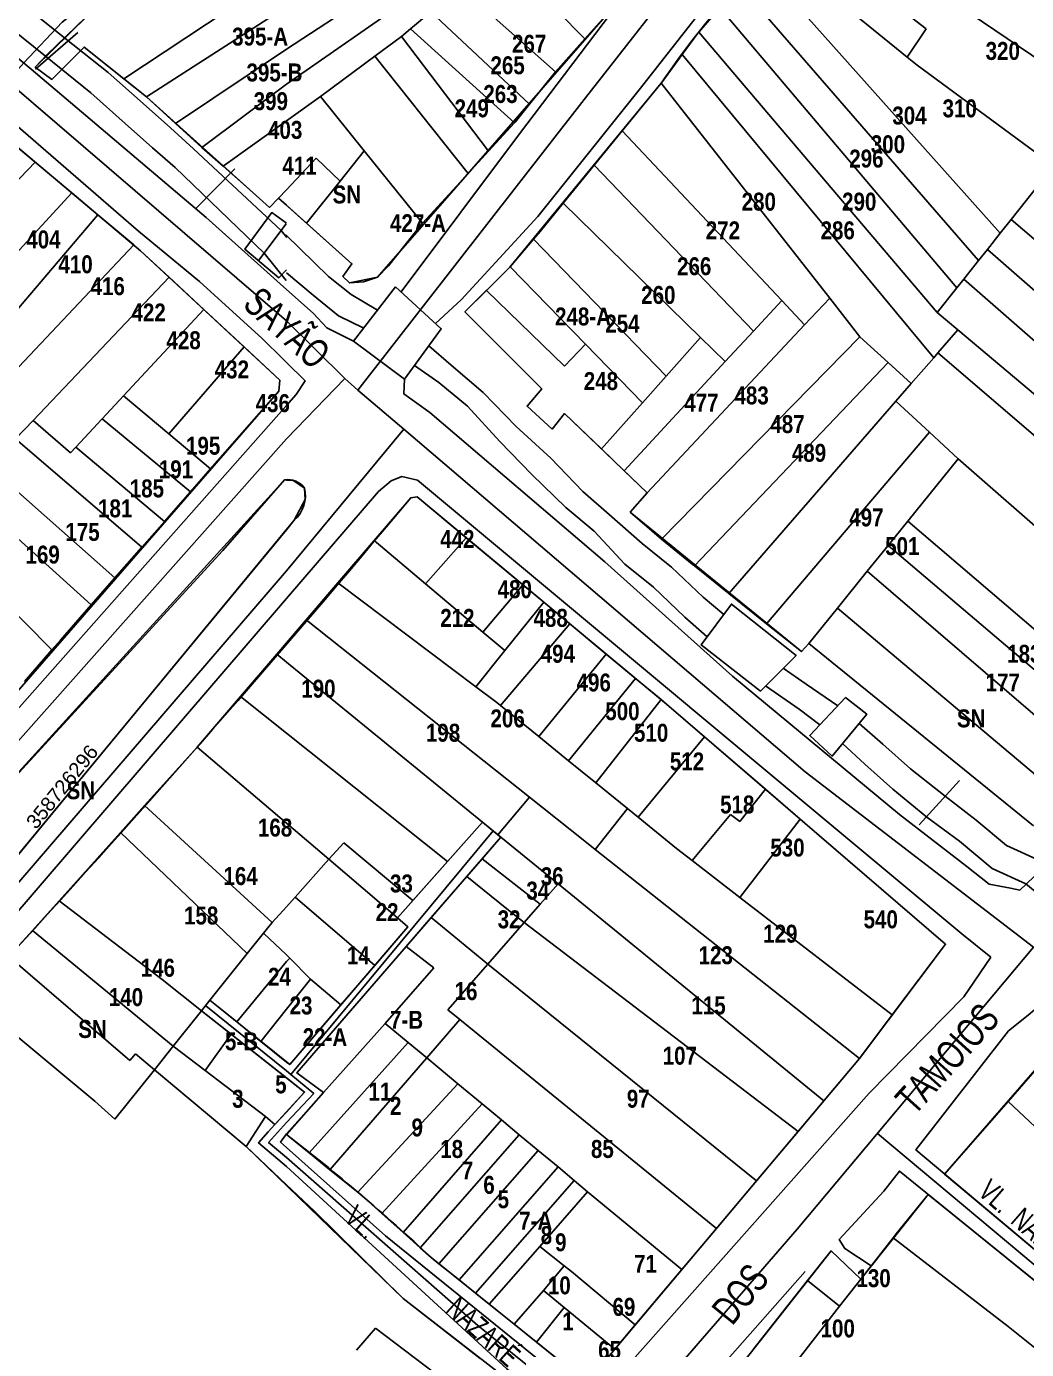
# Model space of a CAD drawing. Extents: x 199665 to 201826, y 4836581 to 4838476.
# Drawn here: x 199963.8 to 200103.1, y 4837336.3 to 4837520.6 of the extents above; entities that cross this region are included whole.
import ezdxf
from ezdxf.enums import TextEntityAlignment as Align

# ---------------------------------------------------------------- set-up
doc = ezdxf.new("R2010")
doc.units = 0
doc.header["$LTSCALE"] = 1.5
doc.header["$MEASUREMENT"] = 0
for name, color, linetype in [('CD-MALHA-LOTES', 40, 'CONTINUOUS'), ('CD_TXT_QUADRA', 7, 'CONTINUOUS'), ('HD-CANAIS', 7, 'CONTINUOUS'), ('RU-QUADRAS', 6, 'CONTINUOUS'), ('SV-EIXO-RUA-N-PAV', 6, 'CONTINUOUS'), ('SV-EIXO-RUA-PAV', 20, 'CONTINUOUS'), ('SV-ESTIVAS', 7, 'CONTINUOUS'), ('SV-PONTE-BUEIRO', 249, 'CONTINUOUS'), ('SV-RUA-NAO-PAV-S-GUIA-C-GUIA', 7, 'CONTINUOUS'), ('SV-RUA-PAVIM-S-GUIA-C-GUIA', 7, 'CONTINUOUS'), ('SV-TXT-RUA-N-PAV-S-GUIA-C-GUIA', 7, 'CONTINUOUS'), ('SV-TXT-RUA-PAV-S-GUIA-C-GUIA', 7, 'CONTINUOUS'), ('Th_NmrPort', 1, 'CONTINUOUS')]:
    doc.layers.add(name, color=color, linetype=linetype)
doc.styles.add('ARIAL', font='ARIAL.TTF')
doc.styles.add('MONOTXT', font='ARIAL.TTF', dxfattribs={"height": 0.2})
doc.styles.get("Standard").update_dxf_attribs({"font": 'swisscbo.ttf'})

msp = doc.modelspace()

# ---------------------------------------------------------------- linework, layer by layer
at = {"layer": 'CD-MALHA-LOTES', "linetype": 'Continuous'}
for p, q in [((200113.59, 4837510.04), (200073.46, 4837537.17)), ((200026.35, 4837534.81), (200000, 4837517.44)), ((200069.49, 4837535.51), (200089.15, 4837520.26)), ((200028.57, 4837532.46), (200000, 4837512.55)), ((200086.49, 4837516.33), (200067.17, 4837532.07)), ((200065.59, 4837529.73), (200099.47, 4837491.82)), ((199977.34, 4837513.33), (199999.89, 4837528.28)), ((200024.16, 4837526.13), (200037.48, 4837514.27)), ((200063.15, 4837526.35), (200096.44, 4837488)), ((199974.68, 4837524.52), (199966.65, 4837516.7)), ((199980.5, 4837510.82), (199999.99, 4837523.35)), ((200017.26, 4837520.26), (200020.09, 4837522.67)), ((200020.09, 4837522.67), (200033.88, 4837509.79)), ((200037.69, 4837522.8), (200041.59, 4837518.88)), ((200041.59, 4837518.88), (200045.69, 4837523.49)), ((200057.44, 4837519.81), (200060.39, 4837523.19)), ((200060.39, 4837523.19), (200093.4, 4837484.19)), ((200016.02, 4837519.21), (200017.26, 4837520.26)), ((200017.26, 4837520.26), (200031.75, 4837507.16)), ((200089.15, 4837520.26), (200086.49, 4837516.33)), ((200012.31, 4837516.47), (200016.02, 4837519.21)), ((200028.15, 4837503.23), (200016.02, 4837519.21)), ((200041.59, 4837518.88), (200037.48, 4837514.27)), ((200055.14, 4837516.68), (200057.3, 4837519.66)), ((200057.3, 4837519.66), (200057.44, 4837519.81)), ((200090.67, 4837480.74), (200057.44, 4837519.81)), ((199966.65, 4837516.7), (199964.97, 4837514.92)), ((199967.31, 4837513.22), (199971.79, 4837517.74)), ((199971.79, 4837517.74), (199977.34, 4837513.33)), ((199984.52, 4837507.11), (200000, 4837517.44)), ((200004.71, 4837510.85), (200012.31, 4837516.47)), ((200012.31, 4837516.47), (200025.3, 4837500.14)), ((200052.41, 4837512.92), (200055.14, 4837516.68)), ((200090.19, 4837474.46), (200055.14, 4837516.68)), ((200086.49, 4837516.33), (200087.86, 4837515.21)), ((199964.97, 4837514.92), (199967.31, 4837513.22)), ((200087.86, 4837515.21), (200106.92, 4837501.19)), ((199977.34, 4837513.33), (199980.5, 4837510.82)), ((199988.19, 4837503.73), (200000, 4837512.55)), ((200037.48, 4837514.27), (200033.88, 4837509.79)), ((200052.22, 4837512.7), (200047.61, 4837507.1)), ((200052.22, 4837512.7), (200052.41, 4837512.92)), ((200075.69, 4837482.76), (200052.22, 4837512.7)), ((199980.5, 4837510.82), (199984.52, 4837507.11)), ((200004.71, 4837510.85), (200000, 4837507.48)), ((200010.82, 4837503.27), (200004.71, 4837510.85)), ((200033.88, 4837509.79), (200031.85, 4837507.27)), ((199984.52, 4837507.11), (199988.19, 4837503.73)), ((199991.15, 4837501.15), (200000, 4837507.48)), ((200031.75, 4837507.16), (200028.15, 4837503.23)), ((200031.85, 4837507.27), (200031.75, 4837507.16)), ((200047.61, 4837507.1), (200046.77, 4837506.07)), ((199960.62, 4837505.36), (199964.99, 4837501.69)), ((200042.88, 4837501.28), (200046.77, 4837506.07)), ((200046.77, 4837506.07), (200069, 4837482.42)), ((199988.19, 4837503.73), (199991.15, 4837501.15)), ((200007.45, 4837499.04), (200010.82, 4837503.27)), ((200010.82, 4837503.27), (200018.94, 4837493.2)), ((199964.99, 4837501.69), (199946.24, 4837482.51)), ((199970.07, 4837497.42), (199964.99, 4837501.69)), ((200004.13, 4837502.24), (200000, 4837497.83)), ((200007.45, 4837499.04), (200004.13, 4837502.24)), ((200028.15, 4837503.23), (200025.3, 4837500.14)), ((199991.15, 4837501.15), (199994.44, 4837498.28)), ((200025.3, 4837500.14), (200018.94, 4837493.2)), ((200038.57, 4837496), (200042.88, 4837501.28)), ((200065.05, 4837478.16), (200042.88, 4837501.28)), ((199994.44, 4837498.28), (199997.64, 4837495.39)), ((199998.9, 4837496.7), (200000, 4837497.83)), ((200002.79, 4837493.21), (200007.45, 4837499.04)), ((200100.99, 4837493.73), (200105.05, 4837498.85)), ((199944.02, 4837469.16), (199970.07, 4837497.42)), ((199970.07, 4837497.42), (199973.71, 4837494.37)), ((199997.64, 4837495.39), (199998.9, 4837496.7)), ((200000, 4837495.72), (199998.9, 4837496.7)), ((200035.35, 4837492.06), (200038.57, 4837496)), ((200038.57, 4837496), (200057.71, 4837477.27)), ((199973.71, 4837494.37), (199961.08, 4837479.52)), ((199973.71, 4837494.37), (199978.7, 4837490.17)), ((200000, 4837495.72), (200002.79, 4837493.21)), ((200009.1, 4837487.55), (200002.79, 4837493.21)), ((200018.84, 4837493.1), (200014.22, 4837487.26)), ((200018.94, 4837493.2), (200018.84, 4837493.1)), ((200099.47, 4837491.82), (200100.99, 4837493.73)), ((200100.99, 4837493.73), (200145.87, 4837455.02)), ((200031.14, 4837487.12), (200034.42, 4837490.96)), ((200034.42, 4837490.96), (200035.35, 4837492.06)), ((200052.89, 4837471.86), (200034.42, 4837490.96)), ((200099.47, 4837491.82), (200097.66, 4837489.55)), ((199978.7, 4837490.17), (199957.22, 4837467.43)), ((199978.7, 4837490.17), (199979.67, 4837489.36)), ((199979.67, 4837489.36), (199983.64, 4837485.67)), ((200096.44, 4837488), (200097.66, 4837489.55)), ((200097.66, 4837489.55), (200142.2, 4837450.5)), ((200007.85, 4837485.76), (200009.1, 4837487.55)), ((200014.22, 4837487.26), (200012.68, 4837485.7)), ((200027.87, 4837483.84), (200031.14, 4837487.12)), ((200041.68, 4837476.32), (200031.14, 4837487.12)), ((200096.44, 4837488), (200094.37, 4837485.4)), ((199983.64, 4837485.67), (199964.69, 4837465.72)), ((199983.64, 4837485.67), (199988.49, 4837481.15)), ((200008.75, 4837484.88), (200007.85, 4837485.76)), ((200010.71, 4837485.01), (200008.75, 4837484.88)), ((200012.68, 4837485.7), (200010.71, 4837485.01)), ((200094.37, 4837485.4), (200093.4, 4837484.19)), ((200138.91, 4837446.46), (200094.37, 4837485.4)), ((200024.86, 4837480.84), (200027.87, 4837483.84)), ((200027.87, 4837483.84), (200038.72, 4837473.26)), ((200093.4, 4837484.19), (200090.67, 4837480.74)), ((199988.49, 4837481.15), (199977.3, 4837469.15)), ((199988.49, 4837481.15), (199994.08, 4837475.95)), ((200069, 4837482.42), (200065.05, 4837478.16)), ((200069, 4837482.42), (200072.19, 4837479.02)), ((200072.19, 4837479.02), (200075.69, 4837482.76)), ((200079.91, 4837477.37), (200075.69, 4837482.76)), ((200035.57, 4837470.13), (200024.86, 4837480.84)), ((200090.67, 4837480.74), (200093.55, 4837478.32)), ((200072.19, 4837479.02), (200050.26, 4837455.64)), ((200065.05, 4837478.16), (200061.13, 4837473.92)), ((200093.55, 4837478.32), (200090.78, 4837475.13)), ((200093.55, 4837478.32), (200135.89, 4837442.75)), ((199994.08, 4837475.95), (199983.61, 4837463.83)), ((199994.08, 4837475.95), (199999.05, 4837471.32)), ((200038.72, 4837473.26), (200041.68, 4837476.32)), ((200041.68, 4837476.32), (200049.62, 4837468.18)), ((200052.24, 4837449.15), (200079.91, 4837477.37)), ((200057.71, 4837477.27), (200052.89, 4837471.86)), ((200061.13, 4837473.92), (200057.71, 4837477.27)), ((200079.91, 4837477.37), (200083.83, 4837473.79)), ((200047.05, 4837458.71), (200061.13, 4837473.92)), ((200083.83, 4837473.79), (200056.86, 4837445.45)), ((200083.83, 4837473.79), (200087.05, 4837470.85)), ((200090.19, 4837474.46), (200087.05, 4837470.85)), ((200090.78, 4837475.13), (200090.19, 4837474.46)), ((200111.86, 4837457.01), (200090.78, 4837475.13)), ((199999.05, 4837471.32), (199998.91, 4837469.8)), ((200033.53, 4837467.68), (200035.57, 4837470.13)), ((200052.89, 4837471.86), (200049.62, 4837468.18)), ((200087.05, 4837470.85), (200084.93, 4837468.41)), ((199977.3, 4837469.15), (199974.29, 4837465.92)), ((199977.3, 4837469.15), (199983.61, 4837463.83)), ((199998.91, 4837469.8), (199989.39, 4837458.95)), ((200061.63, 4837441.62), (200084.93, 4837468.41)), ((200084.93, 4837468.41), (200089.62, 4837464.06)), ((200037, 4837464.52), (200033.53, 4837467.68)), ((200038.74, 4837466.66), (200037, 4837464.52)), ((200043.88, 4837461.74), (200038.74, 4837466.66)), ((200049.62, 4837468.18), (200043.88, 4837461.74)), ((199964.69, 4837465.72), (199962.24, 4837463.13)), ((199964.69, 4837465.72), (199969.91, 4837461.22)), ((199974.29, 4837465.92), (199970.64, 4837462.01)), ((199974.29, 4837465.92), (199986.61, 4837455.77)), ((199962.24, 4837463.13), (199979.84, 4837448.05)), ((199983.61, 4837463.83), (199989.39, 4837458.95)), ((200089.62, 4837464.06), (200066.9, 4837437.39)), ((200093.6, 4837460.36), (200089.62, 4837464.06)), ((199969.91, 4837461.22), (199970.64, 4837462.01)), ((199970.64, 4837462.01), (199982.98, 4837451.63)), ((200047.05, 4837458.71), (200043.88, 4837461.74)), ((199950.42, 4837460.22), (199972.79, 4837440)), ((200086.59, 4837451.69), (200093.6, 4837460.36)), ((200093.6, 4837460.36), (200124.58, 4837433.2)), ((199989.39, 4837458.95), (199986.61, 4837455.77)), ((199991.11, 4837447.58), (199999.71, 4837457.42)), ((199999.71, 4837457.42), (200000, 4837457.41)), ((200000, 4837457.41), (200000.89, 4837457.38)), ((200000.89, 4837457.38), (200002.51, 4837456.29)), ((200050.26, 4837455.64), (200047.05, 4837458.71)), ((199961.32, 4837456.89), (199976.09, 4837443.78)), ((199986.61, 4837455.77), (199982.98, 4837451.63)), ((200002.51, 4837456.29), (200002.59, 4837454.69)), ((200050.26, 4837455.64), (200047.9, 4837452.94)), ((199967.31, 4837433.74), (199945.91, 4837455.3)), ((200002.59, 4837454.69), (200001.08, 4837451.8)), ((200012.19, 4837448.98), (200017.3, 4837454.94)), ((200017.3, 4837454.94), (200018.18, 4837455.07)), ((200018.18, 4837455.07), (200025.03, 4837449.38)), ((200001.08, 4837451.8), (200000, 4837450.49)), ((200047.9, 4837452.94), (200052.24, 4837449.15)), ((200083.85, 4837448.31), (200086.59, 4837451.69)), ((200086.59, 4837451.69), (200117.66, 4837425.1)), ((200000, 4837450.49), (199955.13, 4837396.21)), ((199982.98, 4837451.63), (199979.84, 4837448.05)), ((199979.84, 4837448.05), (199976.09, 4837443.78)), ((200012.19, 4837448.98), (200007.16, 4837443.1)), ((200019.35, 4837442.96), (200012.19, 4837448.98)), ((200025.03, 4837449.38), (200019.35, 4837442.96)), ((200025.03, 4837449.38), (200032.93, 4837442.81)), ((200056.53, 4837445.71), (200052.24, 4837449.15)), ((200080.93, 4837444.69), (200083.85, 4837448.31)), ((200083.85, 4837448.31), (200114.9, 4837421.88)), ((199947.2, 4837399.73), (199991.11, 4837447.58)), ((200056.86, 4837445.45), (200056.53, 4837445.71)), ((200061.63, 4837441.62), (200056.86, 4837445.45)), ((200076.78, 4837439.55), (200080.93, 4837444.69)), ((200080.93, 4837444.69), (200111.75, 4837418.2)), ((199976.09, 4837443.78), (199972.79, 4837440)), ((200007.16, 4837443.1), (200002.74, 4837437.95)), ((200007.16, 4837443.1), (200026.38, 4837428.61)), ((200027.37, 4837436.23), (200019.35, 4837442.96)), ((200032.93, 4837442.81), (200027.37, 4837436.23)), ((200032.93, 4837442.81), (200035.84, 4837440.39)), ((200066.9, 4837437.39), (200061.63, 4837441.62)), ((199972.79, 4837440), (199968.49, 4837435.1)), ((200030.43, 4837433.66), (200035.84, 4837440.39)), ((200035.84, 4837440.39), (200039.49, 4837437.36)), ((200072.8, 4837434.64), (200076.78, 4837439.55)), ((200076.78, 4837439.55), (200107.73, 4837413.5)), ((200000, 4837434.74), (200002.74, 4837437.95)), ((200002.74, 4837437.95), (200033.88, 4837413.2)), ((200039.49, 4837437.36), (200029.82, 4837426)), ((200039.49, 4837437.36), (200044.55, 4837433.15)), ((200066.9, 4837437.39), (200071.74, 4837433.5)), ((199968.49, 4837435.1), (199967.31, 4837433.74)), ((200030.43, 4837433.66), (200027.37, 4837436.23)), ((199967.31, 4837433.74), (199963.48, 4837429.33)), ((200000, 4837434.74), (199998.64, 4837433.16)), ((200026.38, 4837428.61), (200030.43, 4837433.66)), ((200071.74, 4837433.5), (200072.8, 4837434.64)), ((200104.08, 4837409.23), (200072.8, 4837434.64)), ((199998.64, 4837433.16), (199993.6, 4837427.27)), ((199998.64, 4837433.16), (200000, 4837432.05)), ((200027.31, 4837409.74), (200000, 4837432.05)), ((200044.55, 4837433.15), (200035.15, 4837421.66)), ((200044.55, 4837433.15), (200048.64, 4837429.76)), ((200048.64, 4837429.76), (200039.29, 4837418.3)), ((200048.64, 4837429.76), (200052.19, 4837426.81)), ((200029.3, 4837426.41), (200026.38, 4837428.61)), ((199993.6, 4837427.27), (199987.56, 4837420.21)), ((199993.6, 4837427.27), (200000, 4837422.16)), ((200029.82, 4837426), (200029.3, 4837426.41)), ((200035.15, 4837421.66), (200029.82, 4837426)), ((200052.19, 4837426.81), (200043.11, 4837415.2)), ((200052.19, 4837426.81), (200052.97, 4837426.16)), ((200052.97, 4837426.16), (200058.26, 4837421.61)), ((200022.43, 4837404.24), (200000, 4837422.16)), ((200039.29, 4837418.3), (200035.15, 4837421.66)), ((200058.26, 4837421.61), (200048.99, 4837410.42)), ((200058.26, 4837421.61), (200066.74, 4837414.32)), ((199987.17, 4837419.76), (199980.22, 4837412.04)), ((199987.56, 4837420.21), (199987.17, 4837419.76)), ((199987.56, 4837420.21), (200000, 4837409.59)), ((200043.11, 4837415.2), (200039.29, 4837418.3)), ((200047.51, 4837411.63), (200043.11, 4837415.2)), ((200033.88, 4837413.2), (200029.46, 4837407.99)), ((200033.88, 4837413.2), (200041.35, 4837407.27)), ((200066.74, 4837414.32), (200063.15, 4837409.85)), ((200066.74, 4837414.32), (200071.57, 4837410.16)), ((199976.87, 4837408.31), (199980.22, 4837412.04)), ((199980.22, 4837412.04), (199997.99, 4837395.78)), ((200043.03, 4837405.94), (200047.51, 4837411.63)), ((200048.99, 4837410.42), (200047.51, 4837411.63)), ((200005.89, 4837404.56), (200000, 4837409.59)), ((200027.31, 4837409.74), (200022.43, 4837404.24)), ((200029.46, 4837407.99), (200027.31, 4837409.74)), ((200054.36, 4837406.07), (200048.99, 4837410.42)), ((200061.87, 4837410.79), (200056.54, 4837404.39)), ((200063.15, 4837409.85), (200061.87, 4837410.79)), ((200071.57, 4837410.16), (200063.19, 4837399.26)), ((200071.57, 4837410.16), (200091.83, 4837392.73)), ((199968.32, 4837398.8), (199976.87, 4837408.31)), ((199976.87, 4837408.31), (199994.52, 4837391.44)), ((200027.25, 4837404.62), (200029.87, 4837407.65)), ((200029.87, 4837407.65), (200029.46, 4837407.99)), ((200029.87, 4837407.65), (200037.83, 4837401.16)), ((200005.89, 4837404.56), (200007.96, 4837406.88)), ((200007.96, 4837406.88), (200017.6, 4837398.81)), ((200041.35, 4837407.27), (200043.03, 4837405.94)), ((200043.03, 4837405.94), (200079.86, 4837376.83)), ((200056.54, 4837404.39), (200054.36, 4837406.07)), ((200001.22, 4837399.31), (200005.89, 4837404.56)), ((200015.45, 4837396.4), (200005.89, 4837404.56)), ((200022.43, 4837404.24), (200017.6, 4837398.81)), ((200025.13, 4837402.17), (200027.25, 4837404.62)), ((200027.25, 4837404.62), (200035.36, 4837398.33)), ((200063.19, 4837399.26), (200056.54, 4837404.39)), ((200020.17, 4837396.44), (200025.13, 4837402.17)), ((200025.13, 4837402.17), (200030.92, 4837397.46)), ((200037.83, 4837401.16), (200035.36, 4837398.33)), ((200037.83, 4837401.16), (200074.87, 4837370.9)), ((199964.59, 4837394.65), (199968.32, 4837398.8)), ((199968.32, 4837398.8), (199982.65, 4837387.81)), ((200000, 4837397.95), (200001.22, 4837399.31)), ((200012.3, 4837389.76), (200001.22, 4837399.31)), ((200017.6, 4837398.81), (200015.45, 4837396.4)), ((200035.36, 4837398.33), (200033.12, 4837395.77)), ((200084.42, 4837382.89), (200063.19, 4837399.26)), ((199997.99, 4837395.78), (200000, 4837397.95)), ((200015.45, 4837396.4), (200016.92, 4837395.15)), ((200020.17, 4837396.44), (200016.69, 4837392.42)), ((200028.04, 4837389.96), (200020.17, 4837396.44)), ((200030.92, 4837397.46), (200033.12, 4837395.77)), ((199961.32, 4837391.02), (199964.59, 4837394.65)), ((199964.59, 4837394.65), (199984.2, 4837378.53)), ((199997.99, 4837395.78), (199996.77, 4837394.25)), ((200016.92, 4837395.15), (200012.3, 4837389.76)), ((200033.12, 4837395.77), (200028.04, 4837389.96)), ((200033.12, 4837395.77), (200071.28, 4837366.63)), ((199996.77, 4837394.25), (199994.52, 4837391.44)), ((199996.77, 4837394.25), (200000, 4837391.27)), ((200091.83, 4837392.73), (200084.42, 4837382.89)), ((199961.32, 4837391.02), (199978.16, 4837376.55)), ((199994.52, 4837391.44), (199989.33, 4837384.95)), ((200000, 4837391.27), (200000.44, 4837390.81)), ((200000, 4837390.31), (200000.44, 4837390.81)), ((200000.44, 4837390.81), (200003.32, 4837387.86)), ((200001.45, 4837374.81), (200016.69, 4837392.42)), ((200016.69, 4837392.42), (200020.53, 4837389.43)), ((199993.08, 4837381.9), (200000, 4837390.31)), ((200007.58, 4837384.27), (200012.3, 4837389.76)), ((200020.53, 4837389.43), (200013.73, 4837381.69)), ((200022.48, 4837383.58), (200028.04, 4837389.96)), ((200028.04, 4837389.96), (200065.5, 4837359.77)), ((199982.65, 4837387.81), (199988.15, 4837383.47)), ((200000, 4837383.68), (200003.32, 4837387.86)), ((200003.32, 4837387.86), (200007.58, 4837384.27)), ((199988.15, 4837383.47), (199984.2, 4837378.53)), ((199989.33, 4837384.95), (199988.15, 4837383.47)), ((199988.15, 4837383.47), (199992.28, 4837380.21)), ((199989.33, 4837384.95), (199993.08, 4837381.9)), ((199996.43, 4837379.19), (200000, 4837383.68)), ((200007.58, 4837384.27), (200000.44, 4837375.95)), ((200024.15, 4837382.22), (200022.48, 4837383.58)), ((199973.3, 4837370.85), (199958.57, 4837383.08)), ((199993.08, 4837381.9), (199996.43, 4837379.19)), ((200013.73, 4837381.69), (200005.15, 4837372.07)), ((200013.73, 4837381.69), (200016.93, 4837379.03)), ((200019.53, 4837376.88), (200024.15, 4837382.22)), ((200059.9, 4837353.12), (200024.15, 4837382.22)), ((200084.42, 4837382.89), (200079.86, 4837376.83)), ((199992.28, 4837380.21), (199988.67, 4837375.13)), ((200000, 4837374.11), (199992.28, 4837380.21)), ((200100.58, 4837370.84), (200108.99, 4837380.58)), ((199984.2, 4837378.53), (199981.58, 4837375.25)), ((199988.67, 4837375.13), (199984.2, 4837378.53)), ((199996.43, 4837379.19), (200000.01, 4837376.29)), ((200003.15, 4837363.67), (200016.93, 4837379.03)), ((200016.93, 4837379.03), (200019.53, 4837376.88)), ((199978.16, 4837376.55), (199978.94, 4837377.47)), ((199978.94, 4837377.47), (199981.58, 4837375.25)), ((200000.44, 4837375.95), (200000.01, 4837376.29)), ((200019.53, 4837376.88), (200006.05, 4837361.31)), ((200019.53, 4837376.88), (200023.86, 4837373.29)), ((200079.86, 4837376.83), (200074.87, 4837370.9)), ((199981.58, 4837375.25), (199976.08, 4837368.37)), ((199981.58, 4837375.25), (199994.37, 4837364.54)), ((199988.67, 4837375.13), (199997.05, 4837368.75)), ((200005.15, 4837372.07), (200001.45, 4837374.81)), ((200000, 4837374.11), (200002.52, 4837372.12)), ((200023.86, 4837373.29), (200009.92, 4837358.17)), ((200023.86, 4837373.29), (200027.24, 4837370.48)), ((199976.08, 4837368.37), (199973.3, 4837370.85)), ((200002.52, 4837372.12), (200000, 4837369.31)), ((200000, 4837366.23), (200005.15, 4837372.07)), ((200074.87, 4837370.9), (200071.28, 4837366.63)), ((200091.7, 4837360.71), (200100.58, 4837370.84)), ((200108.14, 4837363.69), (200100.58, 4837370.84)), ((199994.37, 4837364.54), (199997.05, 4837368.75)), ((199997.05, 4837368.75), (199998.38, 4837367.61)), ((199998.38, 4837367.61), (200000, 4837369.31)), ((200027.24, 4837370.48), (200013.27, 4837355.22)), ((200027.24, 4837370.48), (200029.95, 4837368.24)), ((200029.95, 4837368.24), (200016.24, 4837352.57)), ((200029.95, 4837368.24), (200032.41, 4837366.19)), ((200000.23, 4837366.04), (200000, 4837366.23)), ((200003.15, 4837363.67), (200000.23, 4837366.04)), ((200032.41, 4837366.19), (200018.62, 4837350.44)), ((200032.41, 4837366.19), (200035.06, 4837364)), ((200071.28, 4837366.63), (200065.5, 4837359.77)), ((199994.37, 4837364.54), (200000, 4837359.22)), ((200006.05, 4837361.31), (200003.15, 4837363.67)), ((200035.06, 4837364), (200021.24, 4837348.21)), ((200035.06, 4837364), (200037.83, 4837361.7)), ((200037.83, 4837361.7), (200024.05, 4837345.95)), ((200037.83, 4837361.7), (200040.1, 4837359.8)), ((200009.92, 4837358.17), (200006.05, 4837361.31)), ((200040.1, 4837359.8), (200026.35, 4837344.1)), ((200040.1, 4837359.8), (200041.92, 4837358.21)), ((200065.5, 4837359.77), (200059.9, 4837353.12)), ((200103.24, 4837351.02), (200091.7, 4837360.71)), ((200000, 4837359.22), (200003.89, 4837355.55)), ((200010.43, 4837357.76), (200009.92, 4837358.17)), ((200013.27, 4837355.22), (200010.43, 4837357.76)), ((200041.92, 4837358.21), (200035.29, 4837350.63)), ((200041.92, 4837358.21), (200055.08, 4837347.4)), ((200089.43, 4837357.88), (200084.95, 4837352.38)), ((200111.36, 4837340.13), (200089.43, 4837357.88)), ((200003.89, 4837355.55), (200016.23, 4837343.36)), ((200016.24, 4837352.57), (200013.27, 4837355.22)), ((200018.62, 4837350.44), (200016.24, 4837352.57)), ((200055.08, 4837347.4), (200059.9, 4837353.12)), ((200084.95, 4837352.38), (200084.52, 4837351.82)), ((200020.15, 4837349.09), (200018.62, 4837350.44)), ((200028.24, 4837342.58), (200035.29, 4837350.63)), ((200035.29, 4837350.63), (200038.69, 4837347.94)), ((200084.52, 4837351.82), (200080.02, 4837346.05)), ((200100.56, 4837339.48), (200084.52, 4837351.82)), ((200021.24, 4837348.21), (200020.15, 4837349.09)), ((200072.62, 4837345.88), (200075.88, 4837350)), ((200075.88, 4837350), (200080.02, 4837346.05)), ((200024.05, 4837345.95), (200021.24, 4837348.21)), ((200035.83, 4837344.48), (200038.69, 4837347.94)), ((200038.69, 4837347.94), (200039.71, 4837347.14)), ((200039.71, 4837347.14), (200048.58, 4837339.68)), ((200048.58, 4837339.68), (200055.08, 4837347.4)), ((200026.35, 4837344.1), (200024.05, 4837345.95)), ((200065.02, 4837336.25), (200072.62, 4837345.88)), ((200072.62, 4837345.88), (200077.08, 4837342.28)), ((200080.02, 4837346.05), (200077.08, 4837342.28)), ((200016.23, 4837343.36), (200026.99, 4837335.02)), ((200028.24, 4837342.58), (200026.35, 4837344.1)), ((200031.72, 4837339.78), (200035.83, 4837344.48)), ((200035.83, 4837344.48), (200038.7, 4837342.12)), ((200031.72, 4837339.78), (200028.24, 4837342.58)), ((200038.7, 4837342.12), (200034.84, 4837337.28)), ((200045.75, 4837336.32), (200038.7, 4837342.12)), ((200077.08, 4837342.28), (200069.39, 4837332.41)), ((200009.75, 4837336.15), (200012.39, 4837339.23)), ((200012.39, 4837339.23), (200023.54, 4837330.81)), ((200034.84, 4837337.28), (200031.72, 4837339.78)), ((200048.58, 4837339.68), (200045.75, 4837336.32)), ((200117.05, 4837326.27), (200100.56, 4837339.48)), ((200041.83, 4837331.66), (200034.84, 4837337.28)), ((200045.75, 4837336.32), (200041.83, 4837331.66))]:
    msp.add_line(p, q, dxfattribs=at)
msp.add_point((199997.99, 4837395.78), dxfattribs=at)
at = {"layer": 'HD-CANAIS'}
for points in [[(199914.21, 4837593.93), (199915.99, 4837589.37), (199917.52, 4837585.31), (199920.12, 4837577.83), (199921.71, 4837572.21), (199924.15, 4837566.39), (199925.66, 4837563.44), (199926.24, 4837561.08), (199927.64, 4837556.8), (199929.92, 4837552.96), (199934.51, 4837546.58), (199939, 4837544.08), (199943.39, 4837541.32), (199946.27, 4837538.31), (199952.98, 4837532.94), (199957.42, 4837528.7), (199959.67, 4837526.57), (199969.11, 4837518.99), (199975.16, 4837514.19), (199980.01, 4837509.89), (199983.83, 4837506.48), (199987.03, 4837503.58), (199999.23, 4837492.17), (200000.04, 4837491.22)], [(199956.58, 4837524.39), (199966.4, 4837516.45), (199972.71, 4837511.35), (199977.52, 4837507.09), (199981.33, 4837503.69), (199984.47, 4837500.94), (199996.89, 4837489.02), (199999.94, 4837485.2)], [(200012.68, 4837481.08), (200009.02, 4837483.27), (200005.83, 4837485.77), (199999.91, 4837491.57)], [(200000, 4837486.27), (200003.73, 4837483.17), (200007.23, 4837480.27), (200010.75, 4837478.58)], [(200060.93, 4837438.68), (200058.04, 4837441.07), (200053.63, 4837445.29), (200049.55, 4837448.58), (200044.96, 4837452.62), (200041.27, 4837455.79), (200036.84, 4837460.44), (200032, 4837464.89), (200027.4, 4837469.62), (200022.94, 4837473.42), (200019.84, 4837476.13)], [(200017.83, 4837473.37), (200021.21, 4837470.98), (200025.21, 4837467.68), (200029.7, 4837462.79), (200034.2, 4837458.19), (200038.9, 4837453.6), (200042.89, 4837450.3), (200047.14, 4837445.71), (200051.15, 4837442.47), (200055.51, 4837438.3), (200058.62, 4837435.57)], [(200076.81, 4837425.96), (200072.41, 4837428.98), (200069.23, 4837431.2)], [(200066.76, 4837428.72), (200071.42, 4837425.5), (200074.32, 4837423.31)], [(200143.48, 4837369.81), (200140.06, 4837372.62), (200135.12, 4837377.08), (200129.89, 4837380.84), (200124.81, 4837384.72), (200121.11, 4837388.25), (200117.26, 4837391.7), (200113.93, 4837396.63), (200109.36, 4837400.79), (200105.01, 4837404.37), (200100.33, 4837406.47), (200096.09, 4837410.01), (200091.8, 4837413.36), (200086.93, 4837417.17), (200083.1, 4837420.62), (200079.79, 4837423.49)], [(200141.08, 4837367.01), (200137.64, 4837369.75), (200132.76, 4837374.16), (200127.66, 4837377.83), (200122.37, 4837381.87), (200118.57, 4837385.5), (200114.42, 4837389.22), (200111.08, 4837394.16), (200106.91, 4837397.95), (200103.02, 4837401.16), (200098.32, 4837403.27), (200093.77, 4837407.07), (200089.24, 4837410.42), (200084.49, 4837414.32), (200080.59, 4837417.83), (200077.49, 4837420.71)]]:
    msp.add_lwpolyline(points, dxfattribs=at)
at = {"layer": 'RU-QUADRAS', "color": 6, "linetype": 'Continuous'}
msp.add_lwpolyline([(200104.08, 4837409.23), (200072.8, 4837434.64), (200071.74, 4837433.5), (200047.9, 4837452.94), (200050.26, 4837455.64), (200038.74, 4837466.66), (200037, 4837464.52), (200033.53, 4837467.68), (200035.57, 4837470.13), (200024.86, 4837480.84), (200031.11, 4837487.09), (200052.22, 4837512.7, -0.044003), (200063.84, 4837527.14), (200071.63, 4837538.49), (200073.46, 4837537.17), (200080.74, 4837545.9), (200079.02, 4837547.58), (200092.75, 4837564.24), (200094.69, 4837562.61), (200105.4, 4837575.26)], format="xyb", dxfattribs=at)
for points in [[(200045.69, 4837523.49), (200012.68, 4837485.7), (200008.75, 4837484.88), (200007.85, 4837485.76), (200009.1, 4837487.55), (199998.9, 4837496.7), (199997.64, 4837495.39), (199980.5, 4837510.82), (199971.79, 4837517.74), (199967.31, 4837513.22), (199964.97, 4837514.92), (199974.68, 4837524.52)], [(200113.37, 4837342.51), (200091.7, 4837360.71), (200108.99, 4837380.58)], [(200055.21, 4837323.83), (200075.88, 4837350), (200080.02, 4837346.05), (200089.43, 4837357.88), (200111.36, 4837340.13)]]:
    msp.add_lwpolyline(points, dxfattribs=at)
for points in [[(199850.59, 4837396.01, -0.014929), (199897.43, 4837433.8), (199902.71, 4837427.65), (199922.31, 4837445.62), (199933.83, 4837458.11), (199914.61, 4837483.52), (199951.23, 4837511.94), (199953.3, 4837511.51), (199979.67, 4837489.36), (199999.05, 4837471.32), (199998.91, 4837469.8), (199919.33, 4837378.45), (199892.92, 4837350.4)], [(199946.29, 4837397.38), (199947.2, 4837399.73), (199999.71, 4837457.42, -0.286677), (200002.51, 4837456.29, -0.272154), (200001.08, 4837451.8), (199953.4, 4837394.08, -0.739905)]]:
    msp.add_lwpolyline(points, format="xyb", close=True, dxfattribs=at)
at = {"layer": 'RU-QUADRAS', "linetype": 'Continuous'}
msp.add_lwpolyline([(200037.98, 4837326.51), (200016.23, 4837343.36), (199994.37, 4837364.54), (199997.05, 4837368.75), (199998.38, 4837367.61), (200002.52, 4837372.12), (199988.15, 4837383.47), (199989.33, 4837384.95), (200000.44, 4837375.95), (200016.92, 4837395.15), (200015.45, 4837396.4), (200027.31, 4837409.74), (200029.87, 4837407.65), (200001.45, 4837374.81), (200005.15, 4837372.07), (200000, 4837366.23, -0.023154), (200020.15, 4837349.09), (200041.83, 4837331.66), (200079.86, 4837376.83), (200091.83, 4837392.73), (200052.97, 4837426.16), (200018.18, 4837455.07), (200017.3, 4837454.94, -0.01214), (199961.32, 4837391.02)], format="xyb", dxfattribs=at)
at = {"layer": 'SV-EIXO-RUA-N-PAV'}
for points in [[(200000.6, 4837374.57), (200028.79, 4837408.54)], [(200104.11, 4837392.33), (200071.17, 4837353.02), (200049.9, 4837328.48), (200047.46, 4837326.39), (200045.32, 4837324.56), (200033.21, 4837309.51), (200012.61, 4837285.06), (200000, 4837269.83)], [(199988.76, 4837384.16), (200000, 4837375.08)], [(200000, 4837375.08), (200000.6, 4837374.57), (200003.79, 4837371.92), (200000, 4837367.87)], [(200000, 4837363.01), (199997.5, 4837365.12), (200000, 4837367.87)], [(200082.34, 4837366.36), (200112.32, 4837341.26)], [(200045.32, 4837324.56), (200026.67, 4837339.61), (200000, 4837363.01)]]:
    msp.add_lwpolyline(points, dxfattribs=at)
at = {"layer": 'SV-EIXO-RUA-PAV'}
for points in [[(199898.53, 4837593.93), (199903.49, 4837581.94), (199909.8, 4837568.43), (199916.46, 4837556.89), (199923.67, 4837547.71), (199931.78, 4837538.16), (199937.46, 4837533.34), (199954.94, 4837518.25), (199961.09, 4837513.01), (200000, 4837479.57)], [(199961.14, 4837593.93), (199963.07, 4837589.78), (199966.14, 4837582.69), (199969.83, 4837574.46), (199975.17, 4837561.6), (199977.49, 4837557.27), (199981.57, 4837548.36), (199985.79, 4837540.69), (199987.7, 4837537.11), (199989.31, 4837533.81), (199987.8, 4837532.41), (199986.5, 4837533.91), (199983.54, 4837532.16), (199974.42, 4837525.72), (199968.74, 4837521.22), (199963.38, 4837515.54), (199961.09, 4837513.01)], [(200108.25, 4837593.93), (200079.42, 4837558.25), (200068.6, 4837544.86), (200060.32, 4837534.55), (200041.16, 4837510.03), (200009.94, 4837469.93)], [(200000, 4837479.57), (200008.1, 4837471.56), (200009.94, 4837469.93), (200016.33, 4837464.49), (200033.48, 4837449.88), (200072.28, 4837416.74), (200104.11, 4837392.33), (200148.58, 4837353.09), (200186.94, 4837320.4), (200225.53, 4837286.64), (200226.78, 4837285.55), (200252.78, 4837263.06), (200278.86, 4837240.93), (200298.77, 4837224.05), (200315.07, 4837209.05), (200344.45, 4837183.34), (200348.87, 4837179.37), (200365.22, 4837165.44), (200394.69, 4837140.34), (200432.61, 4837108.08), (200460.12, 4837083.81), (200510.44, 4837039.41)], [(200000, 4837463.16), (200008.1, 4837471.56)], [(200000, 4837463.16), (199944.17, 4837400.33), (199938.07, 4837393.1), (199895.3, 4837345.22), (199874.92, 4837322.73), (199869.1, 4837319.17), (199861.69, 4837313.1), (199851.82, 4837302.55), (199849.7, 4837299.76), (199841.79, 4837291.87)], [(200000, 4837444.77), (200016.33, 4837464.49)], [(200000, 4837444.77), (199947.56, 4837383.84), (199886.9, 4837312.9), (199884.04, 4837305.04), (199886.23, 4837303.1), (199877.2, 4837291.5)]]:
    msp.add_lwpolyline(points, dxfattribs=at)
at = {"layer": 'SV-ESTIVAS'}
for points in [[(199970.91, 4837519.77), (199965.01, 4837514.67)], [(199992.77, 4837500.78), (199987.41, 4837495.27)], [(199999.93, 4837493.11), (199996.16, 4837488.03)], [(200088.16, 4837409.35), (200093.76, 4837415.53)]]:
    msp.add_lwpolyline(points, dxfattribs=at)
at = {"layer": 'SV-PONTE-BUEIRO'}
msp.add_lwpolyline([(200000, 4837486.72), (199998.94, 4837485.6), (199994.17, 4837489.6), (199997.94, 4837494.68), (200000, 4837493.2)], dxfattribs=at)
for points in [[(200015.19, 4837484.34), (200009.34, 4837476.76), (200016.43, 4837471.46), (200021.56, 4837478.48)], [(200066.06, 4837428.01), (200057.78, 4837434.44), (200062, 4837440.13), (200071, 4837432.98)], [(200077.9, 4837427.12), (200072.92, 4837421.82), (200076.04, 4837418.95), (200080.86, 4837424.78)]]:
    msp.add_lwpolyline(points, close=True, dxfattribs=at)
at = {"layer": 'SV-RUA-NAO-PAV-S-GUIA-C-GUIA'}
for points in [[(200000, 4837366.3), (200005.15, 4837372.07), (200001.45, 4837374.81), (200016.69, 4837392.42), (200020.17, 4837396.44), (200025.13, 4837402.17), (200027.25, 4837404.62), (200029.87, 4837407.65), (200029.46, 4837407.99), (200027.31, 4837409.74), (200022.43, 4837404.24), (200017.6, 4837398.81), (200015.45, 4837396.4), (200016.92, 4837395.15), (200012.3, 4837389.76), (200007.58, 4837384.27), (200000.44, 4837375.95), (200000, 4837376.3)], [(200098.13, 4837390.94), (200094.39, 4837385.42), (200081.2, 4837371.96), (200046.03, 4837332.32), (200043.82, 4837330.31), (200041.15, 4837329.78), (200038.37, 4837332.23), (200013.77, 4837352.08), (200000, 4837364.42)], [(200106.38, 4837385.38), (200103.35, 4837382.83), (200100.59, 4837380.65), (200087.7, 4837364.07), (200103.24, 4837351.02), (200106.76, 4837348.06), (200110.62, 4837344.82), (200113.37, 4837342.51), (200111.36, 4837340.13), (200085.41, 4837361.13), (200083.24, 4837358.34), (200077.02, 4837351.57), (200077.79, 4837350.32), (200081.47, 4837347.91)], [(200000.01, 4837376.29), (199996.43, 4837379.19), (199993.08, 4837381.9), (199989.33, 4837384.95), (199988.15, 4837383.47), (199992.28, 4837380.21), (200000, 4837374.11)], [(200000, 4837374.11), (200002.52, 4837372.12), (200000, 4837369.31)], [(200000, 4837369.31), (199998.38, 4837367.61), (199997.44, 4837366.61), (199996.11, 4837365.04), (200000, 4837361.77)], [(200000, 4837364.42), (199999.14, 4837365.16), (200000, 4837366.3)], [(200000.23, 4837366.04), (200000, 4837366.23)], [(200000, 4837297.2), (200002.19, 4837295.32), (200009.29, 4837289.6), (200011.34, 4837288.02), (200037.87, 4837319.83), (200039.55, 4837323.69), (200039.08, 4837326.35), (200030.7, 4837333.56), (200000, 4837361.77)], [(200072.26, 4837347.11), (200056.55, 4837329.34)]]:
    msp.add_lwpolyline(points, dxfattribs=at)
at = {"layer": 'SV-RUA-PAVIM-S-GUIA-C-GUIA'}
for points in [[(199902.83, 4837593.93), (199905.72, 4837587.41), (199911.4, 4837573.92), (199912.07, 4837572.58), (199916.62, 4837563.44), (199917.11, 4837562.45), (199925.66, 4837550.66), (199933.82, 4837541.13), (199945.03, 4837531.17), (199958.59, 4837519.57), (199961.92, 4837516.75), (199964.41, 4837514.64), (199988.78, 4837493.98), (200000, 4837483.94)], [(200020.74, 4837479.24), (200024.35, 4837482.54), (200035.04, 4837494.14), (200049.32, 4837512.01), (200079.31, 4837550.24), (200089.89, 4837563.44), (200110.56, 4837589.23), (200114.22, 4837593.93)], [(200057.35, 4837537.06), (200046.15, 4837523.71), (200032.46, 4837505.63), (200015.97, 4837483.62)], [(200016.43, 4837471.46), (200016.36, 4837469.4), (200019.98, 4837466.81), (200044.37, 4837446.01), (200062.16, 4837430.09), (200085.4, 4837410.82), (200094.78, 4837403.56), (200097.91, 4837401.12), (200100.87, 4837400.54), (200102.17, 4837400.27), (200106, 4837403.88), (200109.03, 4837408.54), (200154.56, 4837463.01), (200198.88, 4837515.02), (200216.9, 4837537.6)], [(200000, 4837473.81), (199999.54, 4837474.27), (199996.59, 4837477.11), (199987.85, 4837485.09), (199979.36, 4837492.09), (199960.5, 4837508.43), (199953.18, 4837514.58), (199941.38, 4837524.78), (199937.07, 4837528.63)], [(200000, 4837483.94), (200003.69, 4837480.64), (200005.63, 4837478.62), (200009.34, 4837476.76)], [(200000, 4837473.81), (200002.59, 4837471.23), (200001.36, 4837469.31), (200000, 4837467.78)], [(200000, 4837467.78), (199940.52, 4837400.7), (199894.32, 4837348.87), (199883.36, 4837360.84), (199871.32, 4837373.9), (199859.88, 4837386.1), (199850.59, 4837396.01), (199863.49, 4837406.74), (199874.33, 4837415.74), (199897.43, 4837433.8), (199902.71, 4837427.65), (199906.6, 4837431.21)], [(200000, 4837450.49), (199955.13, 4837396.21), (199953.4, 4837394.08), (199951.59, 4837393.13), (199949.36, 4837392.84), (199947.62, 4837393.96), (199946.61, 4837395.56), (199946.29, 4837397.38), (199947.2, 4837399.73), (199991.11, 4837447.58), (199999.71, 4837457.42), (200000, 4837457.41)], [(200098.13, 4837390.94), (200094.09, 4837394.19), (200018.24, 4837457.37), (200016.08, 4837457.89), (200014.58, 4837457.29), (200012.8, 4837455.81), (200000, 4837440.91)], [(200000, 4837457.41), (200000.89, 4837457.38), (200002.51, 4837456.29), (200002.59, 4837454.69), (200001.08, 4837451.8), (200000, 4837450.49)], [(199950.71, 4837383.52), (200000, 4837440.91)]]:
    msp.add_lwpolyline(points, dxfattribs=at)

# ---------------------------------------------------------------- texts
at = {"layer": 'CD_TXT_QUADRA', "color": 7, "linetype": 'Continuous', "style": 'MONOTXT'}
msp.add_text('358726296', height=2, rotation=51, dxfattribs=at).set_placement((199965.1, 4837408.62))
at = {"layer": 'SV-TXT-RUA-N-PAV-S-GUIA-C-GUIA', "style": 'ARIAL', "width": 0.7}
for s, height, rotation, p in [('TAMOIOS', 4, 48, (200087.51, 4837368.76)), ('VL.  NÁDIA', 3, 319, (200096.18, 4837357.94)), ('VL.                  NAZARÉ', 3, 318, (200007.84, 4837354.36)), ('DOS', 4, 51, (200062.11, 4837339.46))]:
    msp.add_text(s, height=height, rotation=rotation, dxfattribs=at).set_placement(p)
at = {"layer": 'SV-TXT-RUA-PAV-S-GUIA-C-GUIA', "style": 'ARIAL', "width": 0.7}
msp.add_text('SAYÃO', height=4, rotation=318, dxfattribs=at).set_placement((199993.73, 4837481.63))
at = {"layer": 'Th_NmrPort', "color": 1}
for s, p in [('395-A', (199992.42, 4837519.2)), ('267', (200031.42, 4837518.2)), ('320', (200097.42, 4837517.2)), ('265', (200028.42, 4837515.2)), ('395-B', (199994.42, 4837514.2)), ('263', (200027.42, 4837511.2)), ('399', (199995.42, 4837510.2)), ('249', (200023.42, 4837509.2)), ('304', (200084.42, 4837508.2)), ('310', (200091.42, 4837509.2)), ('403', (199997.42, 4837506.2)), ('300', (200081.42, 4837504.2)), ('296', (200078.42, 4837502.2)), ('411', (199999.42, 4837501.2)), ('SN', (200006.42, 4837497.2)), ('280', (200063.42, 4837496.2)), ('290', (200077.42, 4837496.2)), ('427-A', (200014.42, 4837493.2)), ('404', (199963.73, 4837490.94)), ('272', (200058.42, 4837492.2)), ('286', (200074.42, 4837492.2)), ('410', (199968.21, 4837487.47)), ('266', (200054.42, 4837487.2)), ('416', (199972.69, 4837484.42)), ('260', (200049.42, 4837483.2)), ('422', (199978.39, 4837480.76)), ('248-A', (200037.42, 4837480.2)), ('254', (200044.42, 4837479.2)), ('428', (199983.27, 4837476.89)), ('432', (199989.99, 4837472.82)), ('248', (200041.42, 4837471.2)), ('483', (200062.42, 4837469.2)), ('436', (199995.69, 4837468.13)), ('477', (200055.42, 4837468.2)), ('487', (200067.42, 4837465.2)), ('195', (199985.99, 4837462.19)), ('489', (200070.42, 4837461.2)), ('191', (199982.2, 4837458.9)), ('185', (199978.15, 4837456.24)), ('181', (199973.73, 4837453.46)), ('497', (200078.42, 4837452.2)), ('175', (199969.18, 4837450.18)), ('442', (200021.42, 4837449.2)), ('169', (199963.62, 4837447.02)), ('501', (200083.42, 4837448.2)), ('480', (200029.42, 4837442.2)), ('212', (200021.42, 4837438.2)), ('488', (200034.42, 4837438.2)), ('494', (200035.42, 4837433.2)), ('183', (200100.42, 4837433.2)), ('190', (200002.05, 4837428.34)), ('496', (200040.42, 4837429.2)), ('177', (200097.42, 4837429.2)), ('500', (200044.42, 4837425.2)), ('206', (200028.42, 4837424.2)), ('SN', (200093.42, 4837424.2)), ('198', (200019.42, 4837422.2)), ('510', (200048.42, 4837422.2)), ('512', (200053.42, 4837418.2)), ('SN', (199969.35, 4837414.18)), ('518', (200060.42, 4837412.2)), ('168', (199996.01, 4837408.98)), ('530', (200067.42, 4837406.2)), ('164', (199991.21, 4837402.23)), ('33', (200014.42, 4837401.2)), ('36', (200035.42, 4837402.2)), ('34', (200033.42, 4837400.2)), ('22', (200012.42, 4837397.2)), ('158', (199985.71, 4837396.73)), ('32', (200029.42, 4837396.2)), ('540', (200080.42, 4837396.2)), ('129', (200066.42, 4837394.2)), ('14', (200008.42, 4837391.2)), ('123', (200057.42, 4837391.2)), ('146', (199979.67, 4837389.45)), ('24', (199997.42, 4837388.2)), ('16', (200023.42, 4837386.2)), ('140', (199975.23, 4837385.36)), ('23', (200000.42, 4837384.2)), ('115', (200056.42, 4837384.2)), ('7-B', (200014.42, 4837382.2)), ('SN', (199970.97, 4837380.92)), ('5-B', (199991.42, 4837379.2)), ('22-A', (200002.25, 4837379.78)), ('107', (200052.42, 4837377.2)), ('5', (199998.42, 4837373.2)), ('3', (199992.42, 4837371.2)), ('11', (200011.42, 4837372.2)), ('97', (200047.42, 4837371.2)), ('2', (200014.42, 4837370.2)), ('9', (200017.42, 4837367.2)), ('18', (200021.42, 4837364.2)), ('85', (200042.42, 4837364.2)), ('7', (200024.42, 4837361.2)), ('6', (200027.42, 4837359.2)), ('5', (200029.42, 4837357.2)), ('7-A', (200032.42, 4837354.2)), ('8', (200035.42, 4837352.2)), ('9', (200037.42, 4837351.2)), ('71', (200048.42, 4837348.2)), ('130', (200079.42, 4837346.2)), ('10', (200036.42, 4837345.2)), ('69', (200045.42, 4837342.2)), ('1', (200038.42, 4837340.2)), ('100', (200074.42, 4837339.2)), ('65', (200043.42, 4837336.2))]:
    msp.add_text(s, height=2.5, dxfattribs=at).set_placement(p, align=Align.MIDDLE_LEFT)

doc.saveas('drawing.dxf')
